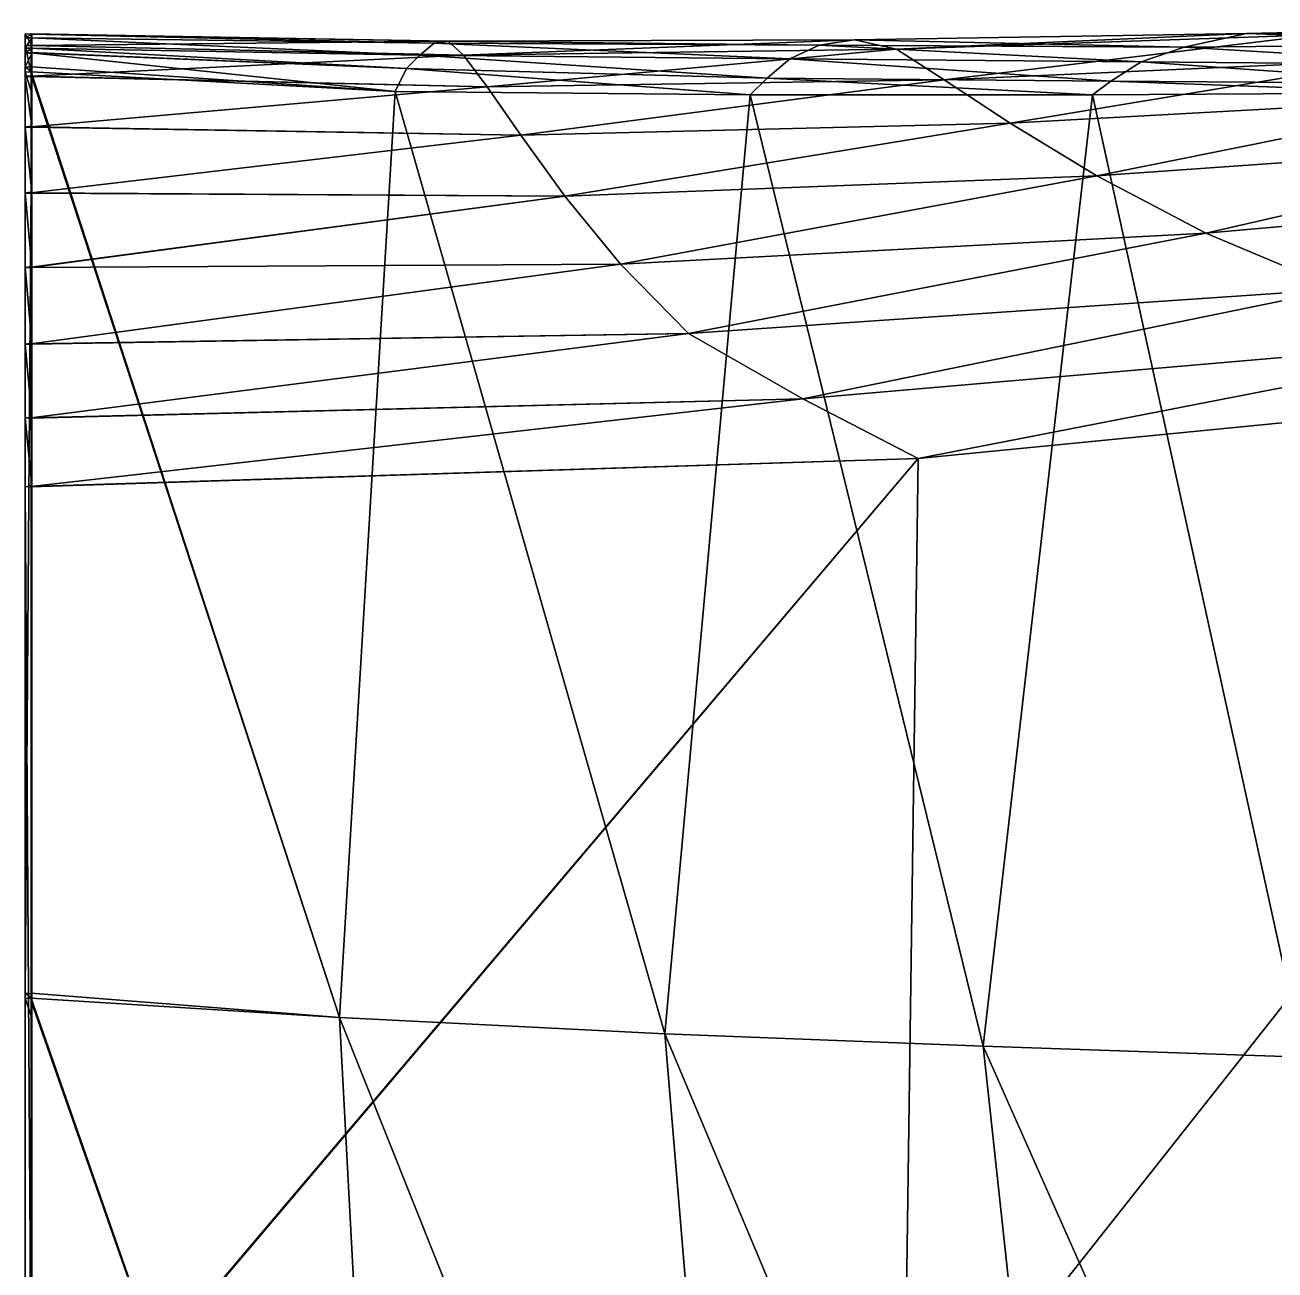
# Model space of a CAD drawing. Extents: x -4 to 137, y -13 to 10.
# Drawn here: x 66.362 to 68.228, y -10.704 to -8.846 of the extents above; entities that cross this region are included whole.
import ezdxf

# ---------------------------------------------------------------- set-up
doc = ezdxf.new("R2010")
doc.units = 0
doc.header["$MEASUREMENT"] = 0

msp = doc.modelspace()

# ---------------------------------------------------------------- linework, layer by layer
for points in [[(66.362007, -8.876615, -16.221416), (66.372406, -8.87651, -16.234724), (66.362007, -8.859528, -16.727911)], [(66.372406, -8.859708, -16.732779), (66.362007, -8.859528, -16.727911), (66.372406, -8.87651, -16.234724)], [(66.372406, -8.859708, -16.732779), (66.372406, -8.859722, -16.735022), (66.362007, -8.859528, -16.727911)], [(66.362007, -8.859542, -16.730192), (66.362007, -8.859528, -16.727911), (66.372406, -8.859722, -16.735022)], [(66.362007, -8.859528, -16.727911), (66.362007, -8.859542, -16.730192), (66.362007, -8.876615, -16.221416)], [(66.362007, -8.859542, -16.730192), (66.372406, -8.859722, -16.735022), (66.372406, -8.859777, -16.744207)], [(66.362007, -8.859542, -16.730192), (66.372406, -8.859777, -16.744207), (66.362007, -8.865121, -17.201433)], [(66.362007, -8.865121, -17.201433), (66.362007, -8.865203, -17.203474), (66.362007, -8.859542, -16.730192)], [(66.362007, -8.876615, -16.221416), (66.362007, -8.859542, -16.730192), (66.362007, -8.922682, -15.69639)], [(66.362007, -8.865203, -17.203474), (66.362007, -8.88054, -17.671953), (66.362007, -8.859542, -16.730192)], [(66.362007, -8.88054, -17.671953), (66.362007, -8.916182, -18.635817), (66.362007, -8.859542, -16.730192)], [(66.362007, -8.922682, -15.69639), (66.362007, -8.859542, -16.730192), (66.362007, -9.096654, -14.702078)], [(66.362007, -8.859542, -16.730192), (66.362007, -8.916182, -18.635817), (66.362007, -9.096654, -14.702078)], [(66.372406, -8.86526, -17.207323), (66.362007, -8.865121, -17.201433), (66.372406, -8.859777, -16.744207)], [(66.371078, -8.876599, -16.223398), (66.371078, -8.859554, -16.728636), (66.371078, -8.87665, -16.221928)], [(66.371078, -8.859569, -16.730911), (66.371078, -8.859577, -16.732281), (66.371078, -8.859554, -16.728636)], [(66.371078, -8.859554, -16.728636), (66.371078, -8.859577, -16.732281), (66.371078, -8.87665, -16.221928)], [(66.993591, -8.870343, -17.020037), (66.371078, -8.859569, -16.730911), (66.371078, -8.859554, -16.728636)], [(66.993591, -8.870343, -17.020037), (66.371078, -8.859554, -16.728636), (66.371078, -8.876599, -16.223398)], [(66.993591, -8.870343, -17.020037), (66.972649, -8.873199, -17.543077), (66.371078, -8.859569, -16.730911)], [(66.371078, -8.859577, -16.732281), (66.371078, -8.859569, -16.730911), (66.972649, -8.873199, -17.543077)], [(66.371078, -8.865142, -17.202311), (66.371078, -8.865224, -17.204348), (66.371078, -8.859577, -16.732281)], [(66.371078, -8.865224, -17.204348), (66.371078, -8.865273, -17.205572), (66.371078, -8.859577, -16.732281)], [(66.371078, -8.859577, -16.732281), (66.371078, -8.865273, -17.205572), (66.371078, -8.87665, -16.221928)], [(66.972649, -8.873199, -17.543077), (66.371078, -8.865142, -17.202311), (66.371078, -8.859577, -16.732281)], [(66.372406, -8.859708, -16.732779), (66.372406, -8.87651, -16.234724), (66.372406, -8.859722, -16.735022)], [(66.372406, -8.859777, -16.744207), (66.372406, -8.859722, -16.735022), (66.372406, -8.865668, -17.217546)], [(66.372406, -8.859722, -16.735022), (66.372406, -9.09543, -14.710116), (66.372406, -8.865668, -17.217546)], [(66.372406, -8.87651, -16.234724), (66.372406, -8.876851, -16.22485), (66.372406, -8.859722, -16.735022)], [(66.372406, -8.876851, -16.22485), (66.372406, -9.09543, -14.710116), (66.372406, -8.859722, -16.735022)], [(66.372406, -8.86526, -17.207323), (66.372406, -8.859777, -16.744207), (66.372406, -8.865341, -17.20933)], [(66.372406, -8.865341, -17.20933), (66.372406, -8.859777, -16.744207), (66.372406, -8.865668, -17.217546)], [(68.185448, -8.85886, -17.377697), (68.09211, -8.879392, -17.867588), (67.600266, -8.868238, -17.229128)], [(67.600266, -8.868238, -17.229128), (67.663063, -8.881968, -16.638134), (68.185448, -8.85886, -17.377697)], [(68.289719, -8.860927, -16.796936), (68.185448, -8.85886, -17.377697), (67.663063, -8.881968, -16.638134)], [(67.663063, -8.881968, -16.638134), (67.73394, -8.927988, -15.9831), (68.289719, -8.860927, -16.796936)], [(68.403328, -8.898177, -16.118095), (68.289719, -8.860927, -16.796936), (67.73394, -8.927988, -15.9831)], [(68.09211, -8.879392, -17.867588), (68.185448, -8.85886, -17.377697), (68.628128, -8.874365, -17.972536)], [(68.749954, -8.846124, -17.48177), (68.628128, -8.874365, -17.972536), (68.185448, -8.85886, -17.377697)], [(68.185448, -8.85886, -17.377697), (68.289719, -8.860927, -16.796936), (68.749954, -8.846124, -17.48177)], [(66.372406, -8.86526, -17.207323), (66.372406, -8.865341, -17.20933), (66.362007, -8.865121, -17.201433)], [(66.362007, -8.865203, -17.203474), (66.362007, -8.865121, -17.201433), (66.372406, -8.865341, -17.20933)], [(66.362007, -8.865203, -17.203474), (66.372406, -8.865341, -17.20933), (66.372406, -8.865668, -17.217546)], [(66.362007, -8.865203, -17.203474), (66.372406, -8.865668, -17.217546), (66.362007, -8.880446, -17.669819)], [(66.362007, -8.880446, -17.669819), (66.362007, -8.88054, -17.671953), (66.362007, -8.865203, -17.203474)], [(66.372406, -8.88064, -17.675556), (66.362007, -8.880446, -17.669819), (66.372406, -8.865668, -17.217546)], [(66.362007, -8.876615, -16.221416), (66.372406, -8.876851, -16.22485), (66.372406, -8.87651, -16.234724)], [(66.362007, -8.876615, -16.221416), (66.362007, -8.876698, -16.218962), (66.372406, -8.876851, -16.22485)], [(66.362007, -8.876698, -16.218962), (66.362007, -8.876615, -16.221416), (66.362007, -8.922682, -15.69639)], [(66.362007, -8.922682, -15.69639), (66.372406, -8.922178, -15.708261), (66.362007, -8.876698, -16.218962)], [(66.372406, -8.876933, -16.222433), (66.362007, -8.876698, -16.218962), (66.372406, -8.922178, -15.708261)], [(66.372406, -8.876933, -16.222433), (66.372406, -8.876851, -16.22485), (66.362007, -8.876698, -16.218962)], [(66.372406, -8.88064, -17.675556), (66.372406, -8.880732, -17.677652), (66.362007, -8.880446, -17.669819)], [(66.362007, -8.88054, -17.671953), (66.362007, -8.880446, -17.669819), (66.372406, -8.880732, -17.677652)], [(66.362007, -8.88054, -17.671953), (66.372406, -8.880732, -17.677652), (66.372406, -8.881108, -17.686251)], [(66.362007, -8.88054, -17.671953), (66.372406, -8.881108, -17.686251), (66.362007, -8.887315, -18.224348)], [(66.362007, -8.887315, -18.224348), (66.362007, -8.88748, -18.225801), (66.362007, -8.88054, -17.671953)], [(66.362007, -8.88748, -18.225801), (66.362007, -8.916182, -18.635817), (66.362007, -8.88054, -17.671953)], [(66.372406, -8.887757, -18.228428), (66.362007, -8.887315, -18.224348), (66.372406, -8.881108, -17.686251)], [(66.972649, -8.873199, -17.543077), (66.371078, -8.865224, -17.204348), (66.371078, -8.865142, -17.202311)], [(66.972649, -8.873199, -17.543077), (66.951324, -8.891258, -17.990812), (66.371078, -8.865224, -17.204348)], [(66.371078, -8.865273, -17.205572), (66.371078, -8.865224, -17.204348), (66.951324, -8.891258, -17.990812)], [(66.371078, -8.880475, -17.670673), (66.371078, -8.880569, -17.672802), (66.371078, -8.865273, -17.205572)], [(66.371078, -8.880569, -17.672802), (66.371078, -8.880625, -17.674084), (66.371078, -8.865273, -17.205572)], [(66.371078, -8.865273, -17.205572), (66.371078, -8.880625, -17.674084), (66.371078, -8.87665, -16.221928)], [(66.951324, -8.891258, -17.990812), (66.371078, -8.880475, -17.670673), (66.371078, -8.865273, -17.205572)], [(67.016563, -8.891324, -16.434998), (66.993591, -8.870343, -17.020037), (66.371078, -8.87665, -16.221928)], [(66.371078, -8.876599, -16.223398), (66.371078, -8.87665, -16.221928), (66.993591, -8.870343, -17.020037)], [(66.371078, -8.876734, -16.219481), (66.371078, -8.87665, -16.221928), (66.371078, -8.922606, -15.698158)], [(66.371078, -8.922606, -15.698158), (66.371078, -8.87665, -16.221928), (66.371078, -9.207772, -14.27316)], [(66.371078, -8.87665, -16.221928), (66.371078, -11.823112, -19.104689), (66.371078, -9.207772, -14.27316)], [(66.371078, -10.302974, -19.498947), (66.371078, -11.823112, -19.104689), (66.371078, -8.87665, -16.221928)], [(66.371078, -8.920916, -18.638899), (66.371078, -10.302974, -19.498947), (66.371078, -8.87665, -16.221928)], [(66.371078, -8.887645, -18.227276), (66.371078, -8.920916, -18.638899), (66.371078, -8.87665, -16.221928)], [(66.371078, -8.880625, -17.674084), (66.371078, -8.887645, -18.227276), (66.371078, -8.87665, -16.221928)], [(67.016563, -8.891324, -16.434998), (66.371078, -8.87665, -16.221928), (66.371078, -8.876734, -16.219481)], [(67.016563, -8.891324, -16.434998), (66.371078, -8.876734, -16.219481), (66.371078, -8.922606, -15.698158)], [(66.951324, -8.891258, -17.990812), (66.371078, -8.880569, -17.672802), (66.371078, -8.880475, -17.670673)], [(66.951324, -8.891258, -17.990812), (66.931656, -8.911258, -18.444868), (66.371078, -8.880569, -17.672802)], [(66.371078, -8.880625, -17.674084), (66.371078, -8.880569, -17.672802), (66.931656, -8.911258, -18.444868)], [(66.371078, -8.887381, -18.224955), (66.371078, -8.887546, -18.226404), (66.371078, -8.880625, -17.674084)], [(66.371078, -8.887546, -18.226404), (66.371078, -8.887645, -18.227276), (66.371078, -8.880625, -17.674084)], [(66.931656, -8.911258, -18.444868), (66.371078, -8.887381, -18.224955), (66.371078, -8.880625, -17.674084)], [(66.372406, -8.88064, -17.675556), (66.372406, -8.865668, -17.217546), (66.372406, -8.880732, -17.677652)], [(66.372406, -8.880732, -17.677652), (66.372406, -8.865668, -17.217546), (66.372406, -8.881108, -17.686251)], [(66.372406, -8.881108, -17.686251), (66.372406, -8.865668, -17.217546), (66.372406, -12.502746, -16.105221)], [(66.372406, -8.865668, -17.217546), (66.372406, -9.09543, -14.710116), (66.372406, -12.502746, -16.105221)], [(66.372406, -8.876933, -16.222433), (66.372406, -8.922178, -15.708261), (66.372406, -8.876851, -16.22485)], [(66.372406, -8.922178, -15.708261), (66.372406, -9.09543, -14.710116), (66.372406, -8.876851, -16.22485)], [(66.372406, -8.887757, -18.228428), (66.372406, -8.881108, -17.686251), (66.372406, -8.887919, -18.229855)], [(66.372406, -8.887919, -18.229855), (66.372406, -8.881108, -17.686251), (66.372406, -12.502746, -16.105221)], [(66.951324, -8.891258, -17.990812), (66.972649, -8.873199, -17.543077), (67.503563, -8.896419, -18.214418)], [(66.972649, -8.873199, -17.543077), (66.993591, -8.870343, -17.020037), (67.547249, -8.876175, -17.754662)], [(67.547249, -8.876175, -17.754662), (67.503563, -8.896419, -18.214418), (66.972649, -8.873199, -17.543077)], [(67.600266, -8.868238, -17.229128), (67.547249, -8.876175, -17.754662), (66.993591, -8.870343, -17.020037)], [(66.993591, -8.870343, -17.020037), (67.016563, -8.891324, -16.434998), (67.600266, -8.868238, -17.229128)], [(67.663063, -8.881968, -16.638134), (67.600266, -8.868238, -17.229128), (67.016563, -8.891324, -16.434998)], [(67.503563, -8.896419, -18.214418), (67.547249, -8.876175, -17.754662), (68.028313, -8.901192, -18.342812)], [(67.547249, -8.876175, -17.754662), (67.600266, -8.868238, -17.229128), (68.09211, -8.879392, -17.867588)], [(68.09211, -8.879392, -17.867588), (68.028313, -8.901192, -18.342812), (67.547249, -8.876175, -17.754662)], [(68.028313, -8.901192, -18.342812), (68.09211, -8.879392, -17.867588), (68.534424, -8.905738, -18.416536)], [(68.628128, -8.874365, -17.972536), (68.534424, -8.905738, -18.416536), (68.09211, -8.879392, -17.867588)], [(66.372406, -8.887757, -18.228428), (66.372406, -8.887919, -18.229855), (66.362007, -8.887315, -18.224348)], [(66.362007, -8.88748, -18.225801), (66.362007, -8.887315, -18.224348), (66.372406, -8.887919, -18.229855)], [(66.362007, -8.88748, -18.225801), (66.372406, -8.887919, -18.229855), (66.372406, -8.888584, -18.235706)], [(66.362007, -8.88748, -18.225801), (66.372406, -8.888584, -18.235706), (66.362007, -8.90843, -18.631195)], [(66.362007, -8.90843, -18.631195), (66.362007, -8.916182, -18.635817), (66.362007, -8.88748, -18.225801)], [(66.372406, -8.909135, -18.633362), (66.362007, -8.90843, -18.631195), (66.372406, -8.888584, -18.235706)], [(66.931656, -8.911258, -18.444868), (66.371078, -8.887546, -18.226404), (66.371078, -8.887381, -18.224955)], [(66.931656, -8.911258, -18.444868), (66.914352, -8.945341, -18.744751), (66.371078, -8.887546, -18.226404)], [(66.371078, -8.887645, -18.227276), (66.371078, -8.887546, -18.226404), (66.914352, -8.945341, -18.744751)], [(66.914352, -8.945341, -18.744751), (66.371078, -8.908535, -18.631517), (66.371078, -8.887645, -18.227276)], [(66.371078, -8.908535, -18.631517), (66.371078, -8.916265, -18.636126), (66.371078, -8.887645, -18.227276)], [(66.371078, -8.916265, -18.636126), (66.371078, -8.920916, -18.638899), (66.371078, -8.887645, -18.227276)], [(67.052116, -8.938551, -15.842288), (67.016563, -8.891324, -16.434998), (66.371078, -8.922718, -15.696721)], [(66.371078, -8.922606, -15.698158), (66.371078, -8.922718, -15.696721), (67.016563, -8.891324, -16.434998)], [(66.372406, -8.888584, -18.235706), (66.372406, -8.887919, -18.229855), (66.372406, -8.94796, -18.656513)], [(66.372406, -8.94796, -18.656513), (66.372406, -8.887919, -18.229855), (66.372406, -12.502746, -16.105221)], [(66.372406, -8.909135, -18.633362), (66.372406, -8.888584, -18.235706), (66.372406, -8.916739, -18.637896)], [(66.372406, -8.916739, -18.637896), (66.372406, -8.888584, -18.235706), (66.372406, -8.94796, -18.656513)], [(66.931656, -8.911258, -18.444868), (66.951324, -8.891258, -17.990812), (67.469711, -8.925678, -18.620602)], [(67.503563, -8.896419, -18.214418), (67.469711, -8.925678, -18.620602), (66.951324, -8.891258, -17.990812)], [(67.016563, -8.891324, -16.434998), (67.052116, -8.938551, -15.842288), (67.663063, -8.881968, -16.638134)], [(67.73394, -8.927988, -15.9831), (67.663063, -8.881968, -16.638134), (67.052116, -8.938551, -15.842288)], [(67.469711, -8.925678, -18.620602), (67.503563, -8.896419, -18.214418), (67.983063, -8.930197, -18.775002)], [(68.028313, -8.901192, -18.342812), (67.983063, -8.930197, -18.775002), (67.503563, -8.896419, -18.214418)], [(67.73394, -8.927988, -15.9831), (67.832451, -8.992793, -15.353385), (68.403328, -8.898177, -16.118095)], [(68.548332, -8.953384, -15.437131), (68.403328, -8.898177, -16.118095), (67.832451, -8.992793, -15.353385)], [(66.372406, -8.909135, -18.633362), (66.372406, -8.916739, -18.637896), (66.362007, -8.90843, -18.631195)], [(66.362007, -8.916182, -18.635817), (66.362007, -8.90843, -18.631195), (66.372406, -8.916739, -18.637896)], [(66.362007, -8.916182, -18.635817), (66.372406, -8.916739, -18.637896), (66.372406, -8.94796, -18.656513)], [(66.362007, -8.916182, -18.635817), (66.372406, -8.94796, -18.656513), (66.362007, -10.291343, -19.501982)], [(66.362007, -10.291343, -19.501982), (66.362007, -10.29855, -19.499969), (66.362007, -8.916182, -18.635817)], [(66.362007, -10.29855, -19.499969), (66.362007, -11.823036, -19.104584), (66.362007, -8.916182, -18.635817)], [(66.362007, -11.823036, -19.104584), (66.362007, -12.081134, -18.100935), (66.362007, -8.916182, -18.635817)], [(66.362007, -8.916182, -18.635817), (66.362007, -9.535263, -13.277657), (66.362007, -9.096654, -14.702078)], [(66.362007, -12.081134, -18.100935), (66.362007, -12.325748, -17.131685), (66.362007, -8.916182, -18.635817)], [(66.362007, -12.325748, -17.131685), (66.362007, -12.502791, -16.111385), (66.362007, -8.916182, -18.635817)], [(66.362007, -12.502791, -16.111385), (66.362007, -9.535263, -13.277657), (66.362007, -8.916182, -18.635817)], [(66.914352, -8.945341, -18.744751), (66.371078, -8.916265, -18.636126), (66.371078, -8.908535, -18.631517)], [(66.914352, -8.945341, -18.744751), (66.831352, -10.3275, -19.554956), (66.371078, -8.916265, -18.636126)], [(66.371078, -8.920916, -18.638899), (66.371078, -8.916265, -18.636126), (66.831352, -10.3275, -19.554956)], [(66.914352, -8.945341, -18.744751), (66.931656, -8.911258, -18.444868), (67.444695, -8.950563, -18.981403)], [(67.469711, -8.925678, -18.620602), (67.444695, -8.950563, -18.981403), (66.931656, -8.911258, -18.444868)], [(67.983063, -8.930197, -18.775002), (68.028313, -8.901192, -18.342812), (68.484749, -8.933625, -18.877565)], [(68.534424, -8.905738, -18.416536), (68.484749, -8.933625, -18.877565), (68.028313, -8.901192, -18.342812)], [(66.362007, -8.922682, -15.69639), (66.372406, -8.922924, -15.698613), (66.372406, -8.922178, -15.708261)], [(66.362007, -8.922682, -15.69639), (66.362007, -8.922867, -15.693993), (66.372406, -8.922924, -15.698613)], [(66.362007, -8.922867, -15.693993), (66.362007, -8.922682, -15.69639), (66.362007, -8.99815, -15.181709)], [(66.362007, -8.99815, -15.181709), (66.362007, -8.922682, -15.69639), (66.362007, -9.096654, -14.702078)], [(66.362007, -8.99815, -15.181709), (66.372406, -8.997242, -15.191772), (66.362007, -8.922867, -15.693993)], [(66.372406, -8.923106, -15.696252), (66.362007, -8.922867, -15.693993), (66.372406, -8.997242, -15.191772)], [(66.372406, -8.923106, -15.696252), (66.372406, -8.922924, -15.698613), (66.362007, -8.922867, -15.693993)], [(66.371078, -10.291464, -19.502159), (66.371078, -10.298647, -19.500154), (66.371078, -8.920916, -18.638899)], [(66.371078, -10.298647, -19.500154), (66.371078, -10.302974, -19.498947), (66.371078, -8.920916, -18.638899)], [(66.831352, -10.3275, -19.554956), (66.371078, -10.291464, -19.502159), (66.371078, -8.920916, -18.638899)], [(66.371078, -8.922718, -15.696721), (66.371078, -8.922606, -15.698158), (66.371078, -9.207772, -14.27316)], [(66.371078, -8.922902, -15.694328), (66.371078, -8.922718, -15.696721), (66.371078, -8.998014, -15.183208)], [(66.371078, -8.998014, -15.183208), (66.371078, -8.922718, -15.696721), (66.371078, -9.207772, -14.27316)], [(67.052116, -8.938551, -15.842288), (66.371078, -8.922718, -15.696721), (66.371078, -8.922902, -15.694328)], [(67.052116, -8.938551, -15.842288), (66.371078, -8.922902, -15.694328), (66.371078, -8.998014, -15.183208)], [(66.372406, -8.922924, -15.698613), (66.372406, -9.09543, -14.710116), (66.372406, -8.922178, -15.708261)], [(66.372406, -8.923106, -15.696252), (66.372406, -8.997242, -15.191772), (66.372406, -8.922924, -15.698613)], [(66.372406, -8.997242, -15.191772), (66.372406, -9.09543, -14.710116), (66.372406, -8.922924, -15.698613)], [(67.052116, -8.938551, -15.842288), (67.10199, -9.010441, -15.268272), (67.73394, -8.927988, -15.9831)], [(67.832451, -8.992793, -15.353385), (67.73394, -8.927988, -15.9831), (67.10199, -9.010441, -15.268272)], [(67.444695, -8.950563, -18.981403), (67.469711, -8.925678, -18.620602), (67.955322, -8.950516, -19.168377)], [(67.983063, -8.930197, -18.775002), (67.955322, -8.950516, -19.168377), (67.469711, -8.925678, -18.620602)], [(67.955322, -8.950516, -19.168377), (67.983063, -8.930197, -18.775002), (68.463875, -8.947136, -19.316954)], [(68.484749, -8.933625, -18.877565), (68.463875, -8.947136, -19.316954), (67.983063, -8.930197, -18.775002)], [(66.372406, -10.292157, -19.503174), (66.362007, -10.291343, -19.501982), (66.372406, -8.94796, -18.656513)], [(67.10199, -9.010441, -15.268272), (67.052116, -8.938551, -15.842288), (66.371078, -8.998176, -15.181892)], [(66.371078, -8.998014, -15.183208), (66.371078, -8.998176, -15.181892), (67.052116, -8.938551, -15.842288)], [(66.372406, -10.292157, -19.503174), (66.372406, -8.94796, -18.656513), (66.372406, -10.299202, -19.501207)], [(66.372406, -10.299202, -19.501207), (66.372406, -8.94796, -18.656513), (66.372406, -10.328254, -19.493099)], [(66.372406, -10.328254, -19.493099), (66.372406, -8.94796, -18.656513), (66.372406, -11.825282, -19.099537)], [(66.372406, -11.825282, -19.099537), (66.372406, -8.94796, -18.656513), (66.372406, -12.502746, -16.105221)], [(66.831352, -10.3275, -19.554956), (66.914352, -8.945341, -18.744751), (67.317108, -10.352181, -19.651873)], [(67.444695, -8.950563, -18.981403), (67.317108, -10.352181, -19.651873), (66.914352, -8.945341, -18.744751)], [(67.317108, -10.352181, -19.651873), (67.444695, -8.950563, -18.981403), (67.792152, -10.370194, -19.761683)], [(67.955322, -8.950516, -19.168377), (67.792152, -10.370194, -19.761683), (67.444695, -8.950563, -18.981403)], [(67.792152, -10.370194, -19.761683), (67.955322, -8.950516, -19.168377), (68.270309, -10.386638, -19.849195)], [(67.832451, -8.992793, -15.353385), (67.961815, -9.07137, -14.773255), (68.548332, -8.953384, -15.437131)], [(68.463875, -8.947136, -19.316954), (68.270309, -10.386638, -19.849195), (67.955322, -8.950516, -19.168377)], [(68.737801, -9.016362, -14.812822), (68.548332, -8.953384, -15.437131), (67.961815, -9.07137, -14.773255)], [(67.10199, -9.010441, -15.268272), (67.167694, -9.101477, -14.736476), (67.832451, -8.992793, -15.353385)], [(67.961815, -9.07137, -14.773255), (67.832451, -8.992793, -15.353385), (67.167694, -9.101477, -14.736476)], [(66.362007, -8.99815, -15.181709), (66.372406, -8.998324, -15.182939), (66.372406, -8.997242, -15.191772)], [(66.362007, -8.99815, -15.181709), (66.362007, -8.998419, -15.179513), (66.372406, -8.998324, -15.182939)], [(66.362007, -8.998419, -15.179513), (66.362007, -8.99815, -15.181709), (66.362007, -9.096654, -14.702078)], [(66.372406, -8.99859, -15.180773), (66.372406, -8.998324, -15.182939), (66.362007, -8.998419, -15.179513)], [(66.362007, -9.096654, -14.702078), (66.372406, -9.09543, -14.710116), (66.362007, -8.998419, -15.179513)], [(66.372406, -8.99859, -15.180773), (66.362007, -8.998419, -15.179513), (66.372406, -9.09543, -14.710116)], [(66.371078, -8.998176, -15.181892), (66.371078, -8.998014, -15.183208), (66.371078, -9.207772, -14.27316)], [(66.371078, -8.998445, -15.179701), (66.371078, -8.998176, -15.181892), (66.371078, -9.096472, -14.703276)], [(66.371078, -9.096472, -14.703276), (66.371078, -8.998176, -15.181892), (66.371078, -9.207772, -14.27316)], [(67.10199, -9.010441, -15.268272), (66.371078, -8.998176, -15.181892), (66.371078, -8.998445, -15.179701)], [(67.10199, -9.010441, -15.268272), (66.371078, -8.998445, -15.179701), (66.371078, -9.096472, -14.703276)], [(67.167694, -9.101477, -14.736476), (67.10199, -9.010441, -15.268272), (66.371078, -9.096663, -14.702145)], [(66.371078, -9.096472, -14.703276), (66.371078, -9.096663, -14.702145), (67.10199, -9.010441, -15.268272)], [(66.372406, -8.998324, -15.182939), (66.372406, -9.09543, -14.710116), (66.372406, -8.997242, -15.191772)], [(66.372406, -8.99859, -15.180773), (66.372406, -9.09543, -14.710116), (66.372406, -8.998324, -15.182939)], [(67.961815, -9.07137, -14.773255), (68.124702, -9.15684, -14.255796), (68.737801, -9.016362, -14.812822)], [(68.97509, -9.081786, -14.259378), (68.737801, -9.016362, -14.812822), (68.124702, -9.15684, -14.255796)], [(67.167694, -9.101477, -14.736476), (67.250748, -9.20321, -14.260265), (67.961815, -9.07137, -14.773255)], [(68.124702, -9.15684, -14.255796), (67.961815, -9.07137, -14.773255), (67.250748, -9.20321, -14.260265)], [(68.124702, -9.15684, -14.255796), (68.323563, -9.240647, -13.80377), (68.97509, -9.081786, -14.259378)], [(66.362007, -9.096654, -14.702078), (66.372406, -9.096717, -14.702526), (66.372406, -9.09543, -14.710116)], [(66.362007, -9.096654, -14.702078), (66.362007, -9.096973, -14.700191), (66.372406, -9.096717, -14.702526)], [(66.362007, -9.096973, -14.700191), (66.362007, -9.096654, -14.702078), (66.362007, -9.207979, -14.272259)], [(66.362007, -9.535263, -13.277657), (66.362007, -9.432624, -13.566582), (66.362007, -9.096654, -14.702078)], [(66.362007, -9.096654, -14.702078), (66.362007, -9.432624, -13.566582), (66.362007, -9.322285, -13.895382)], [(66.362007, -9.207979, -14.272259), (66.362007, -9.096654, -14.702078), (66.362007, -9.322285, -13.895382)], [(66.372406, -9.097033, -14.700664), (66.372406, -9.096717, -14.702526), (66.362007, -9.096973, -14.700191)], [(66.362007, -9.207979, -14.272259), (66.372406, -9.206592, -14.278307), (66.362007, -9.096973, -14.700191)], [(66.372406, -9.097033, -14.700664), (66.362007, -9.096973, -14.700191), (66.372406, -9.206592, -14.278307)], [(66.371078, -9.096663, -14.702145), (66.371078, -9.096472, -14.703276), (66.371078, -9.207772, -14.27316)], [(66.371078, -9.096982, -14.700261), (66.371078, -9.096663, -14.702145), (66.371078, -9.207772, -14.27316)], [(67.167694, -9.101477, -14.736476), (66.371078, -9.096663, -14.702145), (66.371078, -9.096982, -14.700261)], [(67.167694, -9.101477, -14.736476), (66.371078, -9.096982, -14.700261), (66.371078, -9.207772, -14.27316)], [(67.250748, -9.20321, -14.260265), (67.167694, -9.101477, -14.736476), (66.371078, -9.207971, -14.272238)], [(66.371078, -9.207772, -14.27316), (66.371078, -9.207971, -14.272238), (67.167694, -9.101477, -14.736476)], [(66.372406, -9.096717, -14.702526), (66.372406, -9.206592, -14.278307), (66.372406, -9.09543, -14.710116)], [(66.372406, -9.09543, -14.710116), (66.372406, -9.206592, -14.278307), (66.372406, -12.502746, -16.105221)], [(66.372406, -9.097033, -14.700664), (66.372406, -9.206592, -14.278307), (66.372406, -9.096717, -14.702526)], [(67.250748, -9.20321, -14.260265), (67.3526, -9.306612, -13.841633), (68.124702, -9.15684, -14.255796)], [(68.323563, -9.240647, -13.80377), (68.124702, -9.15684, -14.255796), (67.3526, -9.306612, -13.841633)], [(66.362007, -9.207979, -14.272259), (66.372406, -9.207923, -14.272118), (66.372406, -9.206592, -14.278307)], [(66.372406, -9.20825, -14.270597), (66.372406, -9.207923, -14.272118), (66.362007, -9.20831, -14.27072)], [(66.362007, -9.207979, -14.272259), (66.362007, -9.20831, -14.27072), (66.372406, -9.207923, -14.272118)], [(66.362007, -9.20831, -14.27072), (66.362007, -9.207979, -14.272259), (66.362007, -9.322285, -13.895382)], [(66.372406, -9.20825, -14.270597), (66.362007, -9.20831, -14.27072), (66.372406, -9.32088, -13.899688)], [(66.362007, -9.322285, -13.895382), (66.372406, -9.32088, -13.899688), (66.362007, -9.20831, -14.27072)], [(67.3526, -9.306612, -13.841633), (67.250748, -9.20321, -14.260265), (66.371078, -9.32226, -13.895296)], [(66.371078, -9.322075, -13.896023), (66.371078, -9.32226, -13.895296), (67.250748, -9.20321, -14.260265)], [(67.250748, -9.20321, -14.260265), (66.371078, -9.207971, -14.272238), (66.371078, -9.208302, -14.270701)], [(67.250748, -9.20321, -14.260265), (66.371078, -9.208302, -14.270701), (66.371078, -9.322075, -13.896023)], [(66.371078, -9.207971, -14.272238), (66.371078, -9.207772, -14.27316), (66.371078, -9.322075, -13.896023)], [(66.371078, -9.207772, -14.27316), (66.371078, -12.562772, -15.104933), (66.371078, -9.322075, -13.896023)], [(66.371078, -12.325873, -17.130995), (66.371078, -12.562772, -15.104933), (66.371078, -9.207772, -14.27316)], [(66.371078, -12.211125, -17.590824), (66.371078, -12.325873, -17.130995), (66.371078, -9.207772, -14.27316)], [(66.371078, -12.081365, -18.100462), (66.371078, -12.211125, -17.590824), (66.371078, -9.207772, -14.27316)], [(66.371078, -12.081067, -18.101713), (66.371078, -12.081365, -18.100462), (66.371078, -9.207772, -14.27316)], [(66.371078, -12.080575, -18.103794), (66.371078, -12.081067, -18.101713), (66.371078, -9.207772, -14.27316)], [(66.371078, -11.823371, -19.103832), (66.371078, -12.080575, -18.103794), (66.371078, -9.207772, -14.27316)], [(66.371078, -11.823112, -19.104689), (66.371078, -11.823371, -19.103832), (66.371078, -9.207772, -14.27316)], [(66.371078, -9.208302, -14.270701), (66.371078, -9.207971, -14.272238), (66.371078, -9.322075, -13.896023)], [(66.372406, -9.207923, -14.272118), (66.372406, -9.534081, -13.279411), (66.372406, -9.206592, -14.278307)], [(66.372406, -9.206592, -14.278307), (66.372406, -9.534081, -13.279411), (66.372406, -12.502746, -16.105221)], [(66.372406, -9.20825, -14.270597), (66.372406, -9.32088, -13.899688), (66.372406, -9.207923, -14.272118)], [(66.372406, -9.32088, -13.899688), (66.372406, -9.534081, -13.279411), (66.372406, -9.207923, -14.272118)], [(67.3526, -9.306612, -13.841633), (67.522903, -9.404119, -13.472326), (68.323563, -9.240647, -13.80377)], [(68.653786, -9.306516, -13.441383), (68.323563, -9.240647, -13.80377), (67.522903, -9.404119, -13.472326)], [(67.522903, -9.404119, -13.472326), (67.3526, -9.306612, -13.841633), (66.371078, -9.432586, -13.566455)], [(66.371078, -9.432425, -13.567015), (66.371078, -9.432586, -13.566455), (67.3526, -9.306612, -13.841633)], [(67.3526, -9.306612, -13.841633), (66.371078, -9.32226, -13.895296), (66.371078, -9.322569, -13.894085)], [(67.3526, -9.306612, -13.841633), (66.371078, -9.322569, -13.894085), (66.371078, -9.432425, -13.567015)], [(67.522903, -9.404119, -13.472326), (67.695152, -9.493011, -13.16655), (68.653786, -9.306516, -13.441383)], [(68.984688, -9.366655, -13.13322), (68.653786, -9.306516, -13.441383), (67.695152, -9.493011, -13.16655)], [(66.362007, -9.322285, -13.895382), (66.372406, -9.322119, -13.894814), (66.372406, -9.32088, -13.899688)], [(66.372406, -9.322425, -13.893613), (66.372406, -9.322119, -13.894814), (66.362007, -9.322594, -13.894169)], [(66.362007, -9.322285, -13.895382), (66.362007, -9.322594, -13.894169), (66.372406, -9.322119, -13.894814)], [(66.362007, -9.322285, -13.895382), (66.362007, -9.432624, -13.566582), (66.362007, -9.322594, -13.894169)], [(66.372406, -9.322425, -13.893613), (66.362007, -9.322594, -13.894169), (66.372406, -9.431291, -13.569491)], [(66.362007, -9.432624, -13.566582), (66.372406, -9.431291, -13.569491), (66.362007, -9.322594, -13.894169)], [(66.371078, -9.32226, -13.895296), (66.371078, -9.322075, -13.896023), (66.371078, -9.432425, -13.567015)], [(66.371078, -9.322075, -13.896023), (66.371078, -12.562772, -15.104933), (66.371078, -9.432425, -13.567015)], [(66.371078, -9.322569, -13.894085), (66.371078, -9.32226, -13.895296), (66.371078, -9.432425, -13.567015)], [(66.372406, -9.322119, -13.894814), (66.372406, -9.534081, -13.279411), (66.372406, -9.32088, -13.899688)], [(66.372406, -9.322425, -13.893613), (66.372406, -9.431291, -13.569491), (66.372406, -9.322119, -13.894814)], [(66.372406, -9.431291, -13.569491), (66.372406, -9.534081, -13.279411), (66.372406, -9.322119, -13.894814)], [(67.695152, -9.493011, -13.16655), (67.673935, -11.025869, -12.84939), (68.984688, -9.366655, -13.13322)], [(68.944099, -10.941558, -12.84142), (68.984688, -9.366655, -13.13322), (67.673935, -11.025869, -12.84939)], [(67.695152, -9.493011, -13.16655), (67.522903, -9.404119, -13.472326), (66.371078, -9.535213, -13.277527)], [(66.371078, -9.535087, -13.277918), (66.371078, -9.535213, -13.277527), (67.522903, -9.404119, -13.472326)], [(67.522903, -9.404119, -13.472326), (66.371078, -9.432586, -13.566455), (66.371078, -9.432853, -13.565521)], [(67.522903, -9.404119, -13.472326), (66.371078, -9.432853, -13.565521), (66.371078, -9.535087, -13.277918)], [(66.362007, -9.432624, -13.566582), (66.372406, -9.432367, -13.565732), (66.372406, -9.431291, -13.569491)], [(66.372406, -9.432632, -13.564805), (66.372406, -9.432367, -13.565732), (66.362007, -9.432892, -13.565646)], [(66.362007, -9.432624, -13.566582), (66.362007, -9.432892, -13.565646), (66.372406, -9.432367, -13.565732)], [(66.362007, -9.432892, -13.565646), (66.362007, -9.432624, -13.566582), (66.362007, -9.535263, -13.277657)], [(66.372406, -9.432632, -13.564805), (66.362007, -9.432892, -13.565646), (66.372406, -9.534081, -13.279411)], [(66.362007, -9.535263, -13.277657), (66.372406, -9.534081, -13.279411), (66.362007, -9.432892, -13.565646)], [(66.371078, -9.432586, -13.566455), (66.371078, -9.432425, -13.567015), (66.371078, -9.535087, -13.277918)], [(66.371078, -9.432425, -13.567015), (66.371078, -12.562772, -15.104933), (66.371078, -9.535087, -13.277918)], [(66.371078, -9.432853, -13.565521), (66.371078, -9.432586, -13.566455), (66.371078, -9.535087, -13.277918)], [(66.372406, -9.432367, -13.565732), (66.372406, -9.534081, -13.279411), (66.372406, -9.431291, -13.569491)], [(66.372406, -9.432632, -13.564805), (66.372406, -9.534081, -13.279411), (66.372406, -9.432367, -13.565732)], [(67.695152, -9.493011, -13.16655), (66.371078, -9.535213, -13.277527), (66.371078, -9.535425, -13.276873)], [(67.673935, -11.025869, -12.84939), (67.695152, -9.493011, -13.16655), (66.371078, -11.056828, -12.941153)], [(66.371078, -11.055037, -12.941525), (66.371078, -11.056828, -12.941153), (67.695152, -9.493011, -13.16655)], [(67.695152, -9.493011, -13.16655), (66.371078, -9.535425, -13.276873), (66.371078, -11.055037, -12.941525)], [(66.362007, -9.535263, -13.277657), (66.372406, -9.534931, -13.276785), (66.372406, -9.534081, -13.279411)], [(66.372406, -9.534931, -13.276785), (66.372406, -9.535142, -13.276135), (66.372406, -9.534081, -13.279411)], [(66.372406, -9.535142, -13.276135), (66.372406, -11.056618, -12.940529), (66.372406, -9.534081, -13.279411)], [(66.372406, -11.056618, -12.940529), (66.372406, -12.450927, -13.612844), (66.372406, -9.534081, -13.279411)], [(66.372406, -12.450927, -13.612844), (66.372406, -12.497994, -13.923992), (66.372406, -9.534081, -13.279411)], [(66.372406, -9.534081, -13.279411), (66.372406, -12.497994, -13.923992), (66.372406, -12.562257, -15.105283)], [(66.372406, -12.502746, -16.105221), (66.372406, -9.534081, -13.279411), (66.372406, -12.562257, -15.105283)], [(66.372406, -9.535142, -13.276135), (66.372406, -9.534931, -13.276785), (66.362007, -9.535475, -13.277002)], [(66.362007, -9.535263, -13.277657), (66.362007, -9.535475, -13.277002), (66.372406, -9.534931, -13.276785)], [(66.372406, -9.535142, -13.276135), (66.362007, -9.535475, -13.277002), (66.372406, -11.044597, -12.943028)], [(66.362007, -9.535475, -13.277002), (66.362007, -9.535263, -13.277657), (66.362007, -11.056865, -12.941261)], [(66.362007, -11.056865, -12.941261), (66.362007, -9.535263, -13.277657), (66.362007, -12.462379, -13.618979)], [(66.362007, -12.462379, -13.618979), (66.362007, -9.535263, -13.277657), (66.362007, -12.498262, -13.924837)], [(66.362007, -12.498262, -13.924837), (66.362007, -9.535263, -13.277657), (66.362007, -12.502791, -16.111385)], [(66.362007, -11.056865, -12.941261), (66.372406, -11.044597, -12.943028), (66.362007, -9.535475, -13.277002)], [(66.371078, -9.535213, -13.277527), (66.371078, -9.535087, -13.277918), (66.371078, -11.055037, -12.941525)], [(66.371078, -9.535087, -13.277918), (66.371078, -12.562772, -15.104933), (66.371078, -11.055037, -12.941525)], [(66.371078, -9.535425, -13.276873), (66.371078, -9.535213, -13.277527), (66.371078, -11.055037, -12.941525)], [(66.372406, -11.044597, -12.943028), (66.372406, -11.056618, -12.940529), (66.372406, -9.535142, -13.276135)], [(66.372406, -10.292157, -19.503174), (66.372406, -10.299202, -19.501207), (66.362007, -10.291343, -19.501982)], [(66.362007, -10.29855, -19.499969), (66.362007, -10.291343, -19.501982), (66.372406, -10.299202, -19.501207)], [(66.362007, -10.29855, -19.499969), (66.372406, -10.299202, -19.501207), (66.372406, -10.328254, -19.493099)], [(66.362007, -10.29855, -19.499969), (66.372406, -10.328254, -19.493099), (66.362007, -11.822605, -19.10601)], [(66.362007, -11.822605, -19.10601), (66.362007, -11.823036, -19.104584), (66.362007, -10.29855, -19.499969)], [(66.831352, -10.3275, -19.554956), (66.371078, -10.298647, -19.500154), (66.371078, -10.291464, -19.502159)], [(66.831352, -10.3275, -19.554956), (66.912529, -11.849601, -19.141197), (66.371078, -10.298647, -19.500154)], [(66.371078, -10.302974, -19.498947), (66.371078, -10.298647, -19.500154), (66.912529, -11.849601, -19.141197)], [(66.371078, -11.822682, -19.106112), (66.371078, -11.823112, -19.104689), (66.371078, -10.302974, -19.498947)], [(66.912529, -11.849601, -19.141197), (66.371078, -11.822682, -19.106112), (66.371078, -10.302974, -19.498947)], [(66.372406, -11.823122, -19.106684), (66.362007, -11.822605, -19.10601), (66.372406, -10.328254, -19.493099)], [(66.372406, -11.823122, -19.106684), (66.372406, -10.328254, -19.493099), (66.372406, -11.825282, -19.099537)], [(67.317108, -10.352181, -19.651873), (67.442963, -11.860608, -19.309027), (66.831352, -10.3275, -19.554956)], [(66.912529, -11.849601, -19.141197), (66.831352, -10.3275, -19.554956), (67.442963, -11.860608, -19.309027)], [(67.792152, -10.370194, -19.761683), (67.954231, -11.869377, -19.49464), (67.317108, -10.352181, -19.651873)], [(67.442963, -11.860608, -19.309027), (67.317108, -10.352181, -19.651873), (67.954231, -11.869377, -19.49464)], [(68.270309, -10.386638, -19.849195), (68.463669, -11.881718, -19.643661), (67.792152, -10.370194, -19.761683)], [(67.954231, -11.869377, -19.49464), (67.792152, -10.370194, -19.761683), (68.463669, -11.881718, -19.643661)]]:
    msp.add_3dface(points)

doc.saveas('drawing.dxf')
